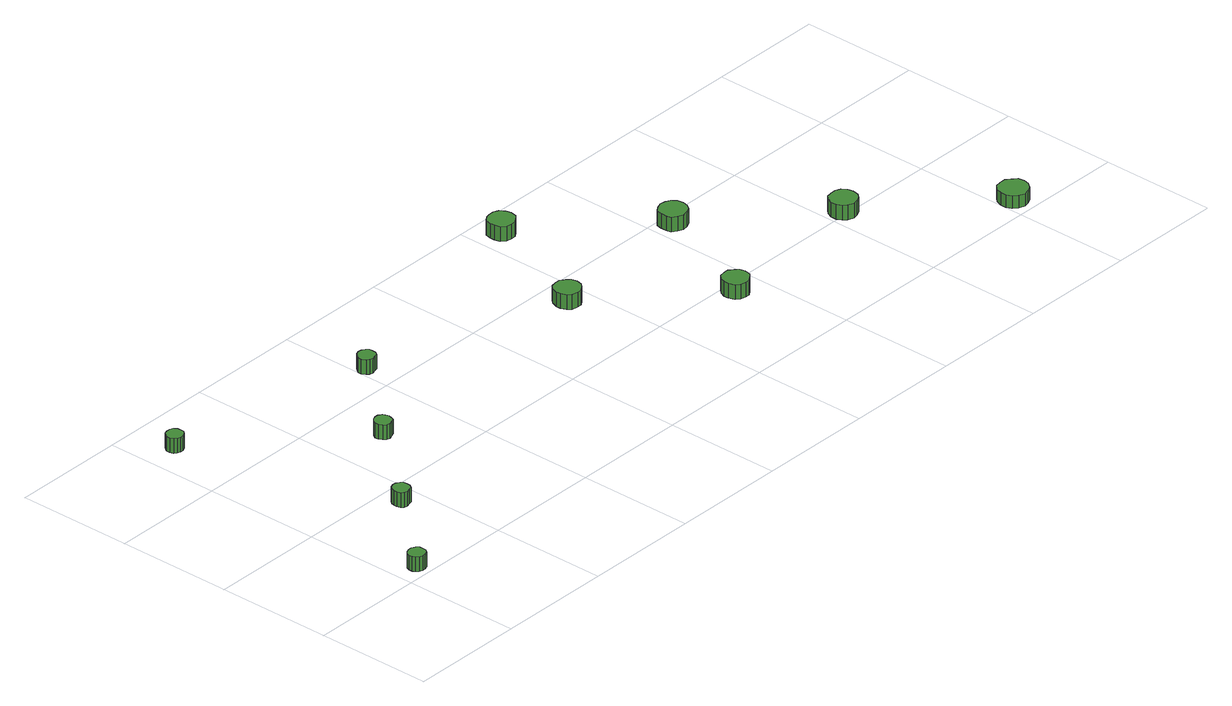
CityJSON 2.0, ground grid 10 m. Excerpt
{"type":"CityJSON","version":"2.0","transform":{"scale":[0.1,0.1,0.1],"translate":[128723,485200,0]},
"CityObjects":{
"tree1":{"type":"SolitaryVegetationObject","attributes":{"function":"something"},"geometry":[{"type":"MultiSurface","lod":"1","boundaries":[[[0,1,2,3,4,5,6,7,8,9,10,11,12,13,14]],[[15,16,17,18,19,20,21,22,23,24,25,26,27,28,29]],[[0,29,28,1]],[[1,28,27,2]],[[2,27,26,3]],[[3,26,25,4]],[[4,25,24,5]],[[5,24,23,6]],[[6,23,22,7]],[[7,22,21,8]],[[8,21,20,9]],[[9,20,19,10]],[[10,19,18,11]],[[11,18,17,12]],[[12,17,16,13]],[[13,16,15,14]],[[14,15,29,0]]]}]},
"tree2":{"type":"SolitaryVegetationObject","attributes":{"function":"something"},"geometry":[{"type":"MultiSurface","lod":"1","boundaries":[[[30,31,32,33,34,35,36,37,38,39,40,41,42,43,44]],[[45,46,47,48,49,50,51,52,53,54,55,56,57,58,59]],[[30,59,58,31]],[[31,58,57,32]],[[32,57,56,33]],[[33,56,55,34]],[[34,55,54,35]],[[35,54,53,36]],[[36,53,52,37]],[[37,52,51,38]],[[38,51,50,39]],[[39,50,49,40]],[[40,49,48,41]],[[41,48,47,42]],[[42,47,46,43]],[[43,46,45,44]],[[44,45,59,30]]]}]},
"tree3":{"type":"SolitaryVegetationObject","attributes":{"function":"something"},"geometry":[{"type":"MultiSurface","lod":"1","boundaries":[[[60,61,62,63,64,65,66,67,68,69,70,71,72,73,74]],[[75,76,77,78,79,80,81,82,83,84,85,86,87,88,89]],[[60,89,88,61]],[[61,88,87,62]],[[62,87,86,63]],[[63,86,85,64]],[[64,85,84,65]],[[65,84,83,66]],[[66,83,82,67]],[[67,82,81,68]],[[68,81,80,69]],[[69,80,79,70]],[[70,79,78,71]],[[71,78,77,72]],[[72,77,76,73]],[[73,76,75,74]],[[74,75,89,60]]]}]},
"tree4":{"type":"SolitaryVegetationObject","attributes":{"function":"something"},"geometry":[{"type":"MultiSurface","lod":"1","boundaries":[[[90,91,92,93,94,95,96,97,98,99,100,101,102,103,104]],[[105,106,107,108,109,110,111,112,113,114,115,116,117,118,119]],[[90,119,118,91]],[[91,118,117,92]],[[92,117,116,93]],[[93,116,115,94]],[[94,115,114,95]],[[95,114,113,96]],[[96,113,112,97]],[[97,112,111,98]],[[98,111,110,99]],[[99,110,109,100]],[[100,109,108,101]],[[101,108,107,102]],[[102,107,106,103]],[[103,106,105,104]],[[104,105,119,90]]]}]},
"tree5":{"type":"SolitaryVegetationObject","attributes":{"function":"something"},"geometry":[{"type":"MultiSurface","lod":"1","boundaries":[[[120,121,122,123,124,125,126,127,128,129,130,131,132,133,134]],[[135,136,137,138,139,140,141,142,143,144,145,146,147,148,149]],[[120,149,148,121]],[[121,148,147,122]],[[122,147,146,123]],[[123,146,145,124]],[[124,145,144,125]],[[125,144,143,126]],[[126,143,142,127]],[[127,142,141,128]],[[128,141,140,129]],[[129,140,139,130]],[[130,139,138,131]],[[131,138,137,132]],[[132,137,136,133]],[[133,136,135,134]],[[134,135,149,120]]]}]},
"tree6":{"type":"SolitaryVegetationObject","attributes":{"function":"something"},"geometry":[{"type":"MultiSurface","lod":"1","boundaries":[[[150,151,152,153,154,155,156,157,158,159,160,161,162,163,164]],[[165,166,167,168,169,170,171,172,173,174,175,176,177,178,179]],[[150,179,178,151]],[[151,178,177,152]],[[152,177,176,153]],[[153,176,175,154]],[[154,175,174,155]],[[155,174,173,156]],[[156,173,172,157]],[[157,172,171,158]],[[158,171,170,159]],[[159,170,169,160]],[[160,169,168,161]],[[161,168,167,162]],[[162,167,166,163]],[[163,166,165,164]],[[164,165,179,150]]]}]},
"tree7":{"type":"SolitaryVegetationObject","attributes":{"function":"something"},"geometry":[{"type":"MultiSurface","lod":"1","boundaries":[[[180,181,182,183,184,185,186,187,188,189,190,191,192,193,194]],[[195,196,197,198,199,200,201,202,203,204,205,206,207,208,209]],[[180,209,208,181]],[[181,208,207,182]],[[182,207,206,183]],[[183,206,205,184]],[[184,205,204,185]],[[185,204,203,186]],[[186,203,202,187]],[[187,202,201,188]],[[188,201,200,189]],[[189,200,199,190]],[[190,199,198,191]],[[191,198,197,192]],[[192,197,196,193]],[[193,196,195,194]],[[194,195,209,180]]]}]},
"tree8":{"type":"SolitaryVegetationObject","attributes":{"function":"something"},"geometry":[{"type":"MultiSurface","lod":"1","boundaries":[[[210,211,212,213,214,215,216,217,218,219,220,221,222,223,224]],[[225,226,227,228,229,230,231,232,233,234,235,236,237,238,239]],[[210,239,238,211]],[[211,238,237,212]],[[212,237,236,213]],[[213,236,235,214]],[[214,235,234,215]],[[215,234,233,216]],[[216,233,232,217]],[[217,232,231,218]],[[218,231,230,219]],[[219,230,229,220]],[[220,229,228,221]],[[221,228,227,222]],[[222,227,226,223]],[[223,226,225,224]],[[224,225,239,210]]]}]},
"tree9":{"type":"SolitaryVegetationObject","attributes":{"function":"something"},"geometry":[{"type":"MultiSurface","lod":"1","boundaries":[[[240,241,242,243,244,245,246,247,248,249,250,251,252,253,254]],[[255,256,257,258,259,260,261,262,263,264,265,266,267,268,269]],[[240,269,268,241]],[[241,268,267,242]],[[242,267,266,243]],[[243,266,265,244]],[[244,265,264,245]],[[245,264,263,246]],[[246,263,262,247]],[[247,262,261,248]],[[248,261,260,249]],[[249,260,259,250]],[[250,259,258,251]],[[251,258,257,252]],[[252,257,256,253]],[[253,256,255,254]],[[254,255,269,240]]]}]},
"tree10":{"type":"SolitaryVegetationObject","attributes":{"function":"something"},"geometry":[{"type":"MultiSurface","lod":"1","boundaries":[[[270,271,272,273,274,275,276,277,278,279,280,281,282,283,284]],[[285,286,287,288,289,290,291,292,293,294,295,296,297,298,299]],[[270,299,298,271]],[[271,298,297,272]],[[272,297,296,273]],[[273,296,295,274]],[[274,295,294,275]],[[275,294,293,276]],[[276,293,292,277]],[[277,292,291,278]],[[278,291,290,279]],[[279,290,289,280]],[[280,289,288,281]],[[281,288,287,282]],[[282,287,286,283]],[[283,286,285,284]],[[284,285,299,270]]]}]},
"tree11":{"type":"SolitaryVegetationObject","attributes":{"function":"something"},"geometry":[{"type":"MultiSurface","lod":"1","boundaries":[[[300,301,302,303,304,305,306,307,308,309,310,311,312,313,314]],[[315,316,317,318,319,320,321,322,323,324,325,326,327,328,329]],[[300,329,328,301]],[[301,328,327,302]],[[302,327,326,303]],[[303,326,325,304]],[[304,325,324,305]],[[305,324,323,306]],[[306,323,322,307]],[[307,322,321,308]],[[308,321,320,309]],[[309,320,319,310]],[[310,319,318,311]],[[311,318,317,312]],[[312,317,316,313]],[[313,316,315,314]],[[314,315,329,300]]]}]}
},
"vertices":[
[23,8,18],[23,11,18],[21,13,18],[18,15,18],[15,15,18],[12,14,18],[10,12,18],[9,9,18],[9,6,18],[10,4,18],[12,2,18],[15,1,18],[18,1,18],[21,2,18],[23,5,18],[23,5,5],[21,2,5],[18,1,5],[15,1,5],[12,2,5],[10,4,5],[9,6,5],[9,9,5],[10,12,5],[12,14,5],[15,15,5],[18,15,5],[21,13,5],[23,11,5],[23,8,5],
[29,256,19],[29,259,19],[27,262,19],[24,263,19],[21,263,19],[18,262,19],[16,260,19],[15,258,19],[15,255,19],[16,252,19],[18,250,19],[21,249,19],[24,249,19],[27,251,19],[29,253,19],[29,253,6],[27,251,6],[24,249,6],[21,249,6],[18,250,6],[16,252,6],[15,255,6],[15,258,6],[16,260,6],[18,262,6],[21,263,6],[24,263,6],[27,262,6],[29,259,6],[29,256,6],
[86,79,17],[86,82,17],[84,84,17],[81,86,17],[78,86,17],[75,85,17],[73,83,17],[72,80,17],[72,77,17],[73,74,17],[75,72,17],[78,71,17],[81,72,17],[84,73,17],[86,76,17],[86,76,4],[84,73,4],[81,72,4],[78,71,4],[75,72,4],[73,74,4],[72,77,4],[72,80,4],[73,83,4],[75,85,4],[78,86,4],[81,86,4],[84,84,4],[86,82,4],[86,79,4],
[148,151,19],[147,154,19],[146,156,19],[143,158,19],[140,158,19],[137,157,19],[135,155,19],[133,152,19],[133,149,19],[135,146,19],[137,144,19],[140,143,19],[143,144,19],[146,145,19],[147,148,19],[147,148,6],[146,145,6],[143,144,6],[140,143,6],[137,144,6],[135,146,6],[133,149,6],[133,152,6],[135,155,6],[137,157,6],[140,158,6],[143,158,6],[146,156,6],[147,154,6],[148,151,6],
[211,223,18],[211,226,18],[209,228,18],[206,230,18],[203,230,18],[200,229,18],[198,227,18],[196,224,18],[196,221,18],[198,218,18],[200,216,18],[203,215,18],[206,216,18],[209,217,18],[211,220,18],[211,220,5],[209,217,5],[206,216,5],[203,215,5],[200,216,5],[198,218,5],[196,221,5],[196,224,5],[198,227,5],[200,229,5],[203,230,5],[206,230,5],[209,228,5],[211,226,5],[211,223,5],
[389,173,17],[388,178,17],[385,181,17],[381,184,17],[377,184,17],[372,183,17],[369,180,17],[367,175,17],[367,171,17],[369,166,17],[372,163,17],[377,162,17],[381,162,17],[385,165,17],[388,168,17],[388,168,4],[385,165,4],[381,162,4],[377,162,4],[372,163,4],[369,166,4],[367,171,4],[367,175,4],[369,180,4],[372,183,4],[377,184,4],[381,184,4],[385,181,4],[388,178,4],[389,173,4],
[430,275,17],[429,280,17],[426,284,17],[422,286,17],[417,286,17],[413,285,17],[409,282,17],[408,277,17],[408,273,17],[409,268,17],[413,265,17],[417,264,17],[422,264,17],[426,267,17],[429,270,17],[429,270,4],[426,267,4],[422,264,4],[417,264,4],[413,265,4],[409,268,4],[408,273,4],[408,277,4],[409,282,4],[413,285,4],[417,286,4],[422,286,4],[426,284,4],[429,280,4],[430,275,4],
[486,89,15],[485,94,15],[482,97,15],[478,100,15],[474,100,15],[469,99,15],[466,96,15],[464,91,15],[464,87,15],[466,82,15],[469,79,15],[474,78,15],[478,78,15],[482,81,15],[485,84,15],[485,84,2],[482,81,2],[478,78,2],[474,78,2],[469,79,2],[466,82,2],[464,87,2],[464,91,2],[466,96,2],[469,99,2],[474,100,2],[478,100,2],[482,97,2],[485,94,2],[486,89,2],
[529,189,15],[528,194,15],[525,198,15],[521,200,15],[516,201,15],[511,199,15],[507,196,15],[506,191,15],[506,186,15],[507,182,15],[511,179,15],[516,177,15],[521,178,15],[525,180,15],[528,184,15],[528,184,2],[525,180,2],[521,178,2],[516,177,2],[511,179,2],[507,182,2],[506,186,2],[506,191,2],[507,196,2],[511,199,2],[516,201,2],[521,200,2],[525,198,2],[528,194,2],[529,189,2],
[627,104,14],[626,109,14],[623,113,14],[619,115,14],[614,115,14],[609,114,14],[606,111,14],[604,106,14],[604,101,14],[606,97,14],[609,94,14],[614,92,14],[619,93,14],[623,95,14],[626,99,14],[626,99,1],[623,95,1],[619,93,1],[614,92,1],[609,94,1],[606,97,1],[604,101,1],[604,106,1],[606,111,1],[609,114,1],[614,115,1],[619,115,1],[623,113,1],[626,109,1],[627,104,1],
[726,19,12],[725,24,12],[721,28,12],[717,31,12],[712,31,12],[707,30,12],[703,26,12],[701,21,12],[701,16,12],[703,11,12],[707,8,12],[712,6,12],[717,7,12],[721,9,12],[725,14,12],[725,14,1],[721,9,1],[717,7,1],[712,6,1],[707,8,1],[703,11,1],[701,16,1],[701,21,1],[703,26,1],[707,30,1],[712,31,1],[717,31,1],[721,28,1],[725,24,1],[726,19,1]
]}
